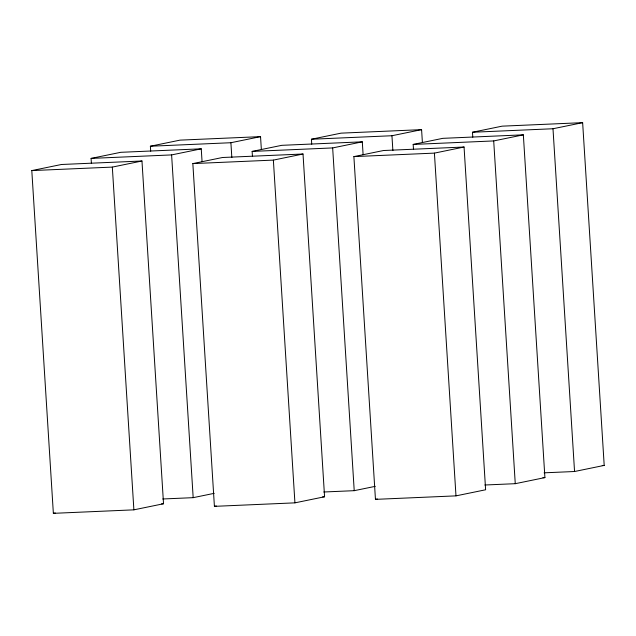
<?xml version="1.0" encoding="UTF-8"?>
<svg xmlns="http://www.w3.org/2000/svg" width="636" height="636" viewBox="0 0 636 636"><rect width="100%" height="100%" fill="white"/><g stroke="black" fill="none" stroke-linecap="round" stroke-linejoin="round"><path stroke-width="0.95" d="M31.8 170.591L61.446 164.493L141.971 161.003L163.531 503.752L133.886 509.841L53.36 513.339L31.8 170.591L112.326 167.093L141.971 161.003M91.401 163.357L91.091 158.404L120.737 152.314L201.254 148.824L202.065 161.695M150.692 151.177L150.382 146.224L180.02 140.135L260.545 136.637L261.356 149.516M91.091 158.404L171.609 154.914L201.254 148.824M150.382 146.224L230.9 142.726L260.545 136.637M192.843 163.595L222.489 157.505L303.014 154.015L324.575 496.764L294.929 502.853L214.411 506.351L192.843 163.595L273.369 160.105L303.014 154.015M252.444 156.369L252.134 151.416L281.78 145.326L362.305 141.828L363.108 154.707M311.735 144.189L311.425 139.236L341.071 133.147L421.589 129.649L422.399 142.528M252.134 151.416L332.66 147.926L362.305 141.828M311.425 139.236L391.943 135.738L421.589 129.649M353.886 156.607L383.532 150.517L464.057 147.027L485.618 489.776L455.98 495.865L375.455 499.363L353.886 156.607L434.412 153.117L464.057 147.027M413.487 149.381L413.177 144.428L442.823 138.338L523.348 134.84L544.909 477.596L515.263 483.686L484.823 485.006M472.779 137.201L472.469 132.248L502.114 126.159L582.64 122.661L604.2 465.409L574.554 471.507L544.114 472.826M413.177 144.428L493.703 140.93L523.348 134.84M472.469 132.248L552.994 128.75L582.64 122.661M53.36 513.339L55.276 512.95M162.737 498.982L193.177 497.662L214.213 493.337M214.411 506.351L216.32 505.954M323.78 491.994L354.22 490.674L375.256 486.349M375.455 499.363L377.371 498.966M602.236 465.496L604.2 465.409M542.945 477.676L544.909 477.596M161.568 503.839L163.531 503.752M322.611 496.851L324.575 496.764M552.994 128.75L574.554 471.507M493.703 140.93L515.263 483.686M434.412 153.117L455.98 495.865M391.943 135.738L392.881 150.597M332.66 147.926L354.22 490.674M273.369 160.105L294.929 502.853M230.9 142.726L231.838 157.585M171.609 154.914L193.177 497.662M112.326 167.093L133.886 509.841"/></g></svg>
